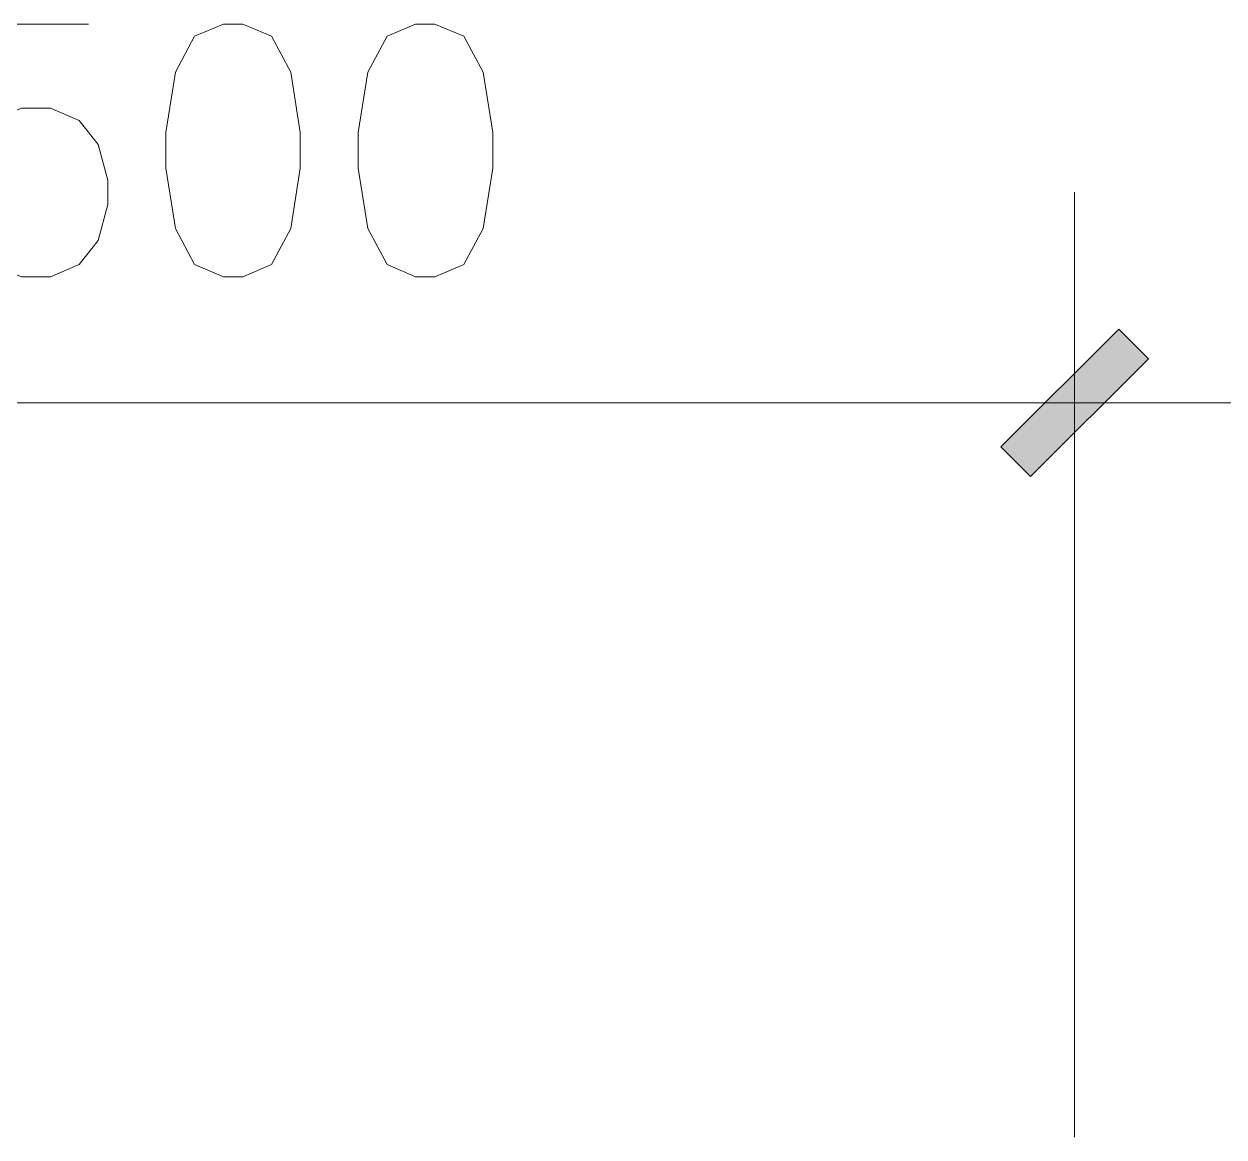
# Model space of a CAD drawing. Header units: millimetres. Extents: x -30643 to 86172, y -19411 to 63186.
# Drawn here: x -2947 to -143, y -1450 to 1151 of the extents above; entities that cross this region are included whole.
import ezdxf

# ---------------------------------------------------------------- set-up
doc = ezdxf.new("R2010")
doc.units = ezdxf.units.MM

msp = doc.modelspace()

# ---------------------------------------------------------------- hatches: boundary and pattern name
h = msp.add_hatch(color=0)
h.dxf.hatch_style = 2
h.paths.add_polyline_path([(-388.6, 438), (-319.6, 368.3), (-594.8, 93.2), (-664.4, 162.9)])
h = msp.add_hatch(color=0)
h.dxf.hatch_style = 2
h.paths.add_polyline_path([(-594.8, 93.2), (-664.4, 162.9), (-388.6, 438), (-319.6, 368.3)])

# ---------------------------------------------------------------- linework, layer by layer
at = {"color": 0, "lineweight": 0}
for points in [[(-2795.9, 1150.8), (-3020.4, 1150.8), (-3042.9, 897.5), (-3020.4, 925.7), (-2952.8, 953.8), (-2885.3, 953.8), (-2817.7, 925.7), (-2773.4, 869.4), (-2750.9, 785.6), (-2750.9, 729.3), (-2773.4, 644.9), (-2817.7, 588.6), (-2885.3, 560.4), (-2952.8, 560.4), (-3020.4, 588.6), (-3042.9, 616.7), (-3065.4, 673)], [(-492, -1450), (-492, 757.5)], [(-492, -1450), (-492, 757.5)], [(-493.5, 265.6), (-4422.8, 265.6)], [(-196.5, 265.6), (-786.9, 265.6)], [(-786.9, 265.6), (-196.5, 265.6)], [(1866, 265.6), (-489.9, 265.6)]]:
    msp.add_lwpolyline(points, dxfattribs=at)
for points in [[(-2480.6, 1150.8), (-2548.2, 1122.7), (-2593.2, 1038.2), (-2615.8, 897.5), (-2615.8, 813.8), (-2593.2, 673), (-2548.2, 588.6), (-2480.6, 560.4), (-2435.6, 560.4), (-2368.8, 588.6), (-2323.7, 673), (-2301.2, 813.8), (-2301.2, 897.5), (-2323.7, 1038.2), (-2368.8, 1122.7), (-2435.6, 1150.8)], [(-2031.7, 1150.8), (-2098.5, 1122.7), (-2143.6, 1038.2), (-2166.1, 897.5), (-2166.1, 813.8), (-2143.6, 673), (-2098.5, 588.6), (-2031.7, 560.4), (-1986.7, 560.4), (-1919.1, 588.6), (-1874.1, 673), (-1851.6, 813.8), (-1851.6, 897.5), (-1874.1, 1038.2), (-1919.1, 1122.7), (-1986.7, 1150.8)], [(-388.6, 438), (-319.6, 368.3), (-594.8, 93.2), (-664.4, 162.9)], [(-594.8, 93.2), (-664.4, 162.9), (-388.6, 438), (-319.6, 368.3)]]:
    msp.add_lwpolyline(points, close=True, dxfattribs=at)

doc.saveas('drawing.dxf')
